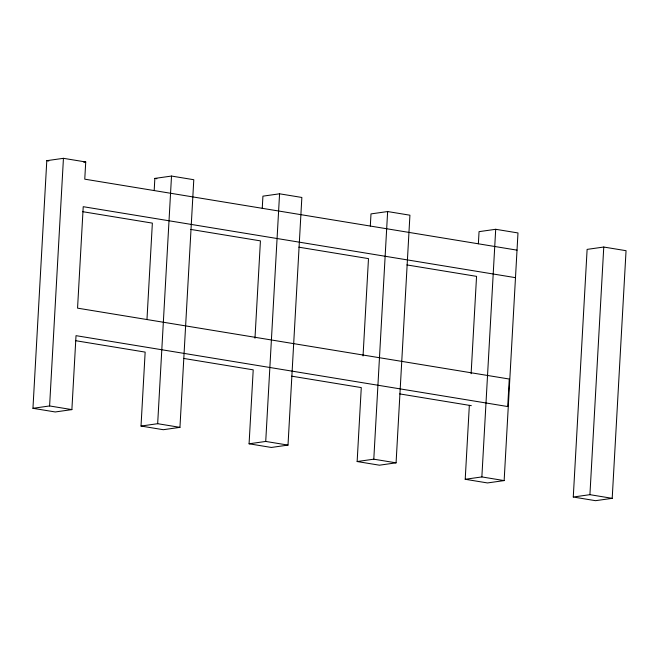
<?xml version="1.0" encoding="UTF-8"?>
<svg xmlns="http://www.w3.org/2000/svg" width="659" height="659" viewBox="0 0 659 659"><rect width="100%" height="100%" fill="white"/><g stroke="black" fill="none" stroke-linecap="round" stroke-linejoin="round"><path stroke-width="0.99" d="M515.486 277.661L83.223 206.687L77.556 308.148L509.259 379.032L507.718 406.545L76.016 335.662L71.88 409.61L55.232 411.966L32.95 408.308L46.797 160.664L63.445 158.317L85.728 161.974L84.764 179.166L517.027 250.148M32.95 408.308L49.598 405.952L63.445 158.317M154.181 190.55L154.857 178.408L171.513 176.06L193.787 179.718L179.948 427.353L163.3 429.709L141.018 426.052L145.153 352.104L75.513 340.67M146.973 319.467L152.361 223.121L82.721 211.687M141.018 426.052L157.666 423.696L171.513 176.06M262.249 208.293L262.925 196.16L279.573 193.804L301.855 197.461L288.008 445.097L271.36 447.453L249.077 443.795L253.213 369.847L183.581 358.414M254.984 338.232L260.429 240.873L190.789 229.431M249.077 443.795L265.725 441.439L279.573 193.804M370.309 226.037L370.992 213.903L387.64 211.547L409.923 215.205L396.075 462.84L379.427 465.196L357.145 461.539L361.28 387.591L291.64 376.157M363.043 355.975L368.488 258.616L298.856 247.183M357.145 461.539L373.793 459.183L387.64 211.547M478.376 243.781L479.052 231.647L495.7 229.291L517.982 232.948L504.143 480.592L487.487 482.94L465.213 479.282L469.34 405.334M471.111 373.719L476.556 276.36L406.916 264.926M465.213 479.282L481.861 476.927L495.7 229.291M573.272 497.026L587.12 249.39L603.768 247.034L626.05 250.692L612.203 498.336L595.555 500.683L573.272 497.026L589.92 494.67L612.203 498.336M589.92 494.67L603.768 247.034M83.767 162.246L85.728 161.974M46.797 160.664L48.824 161.002M154.857 178.408L156.883 178.746M399.708 393.901L471.317 405.664M49.598 405.952L71.88 409.61M157.666 423.696L179.948 427.353M265.725 441.439L288.008 445.097M373.793 459.183L396.075 462.84M481.861 476.927L504.143 480.592"/></g></svg>
